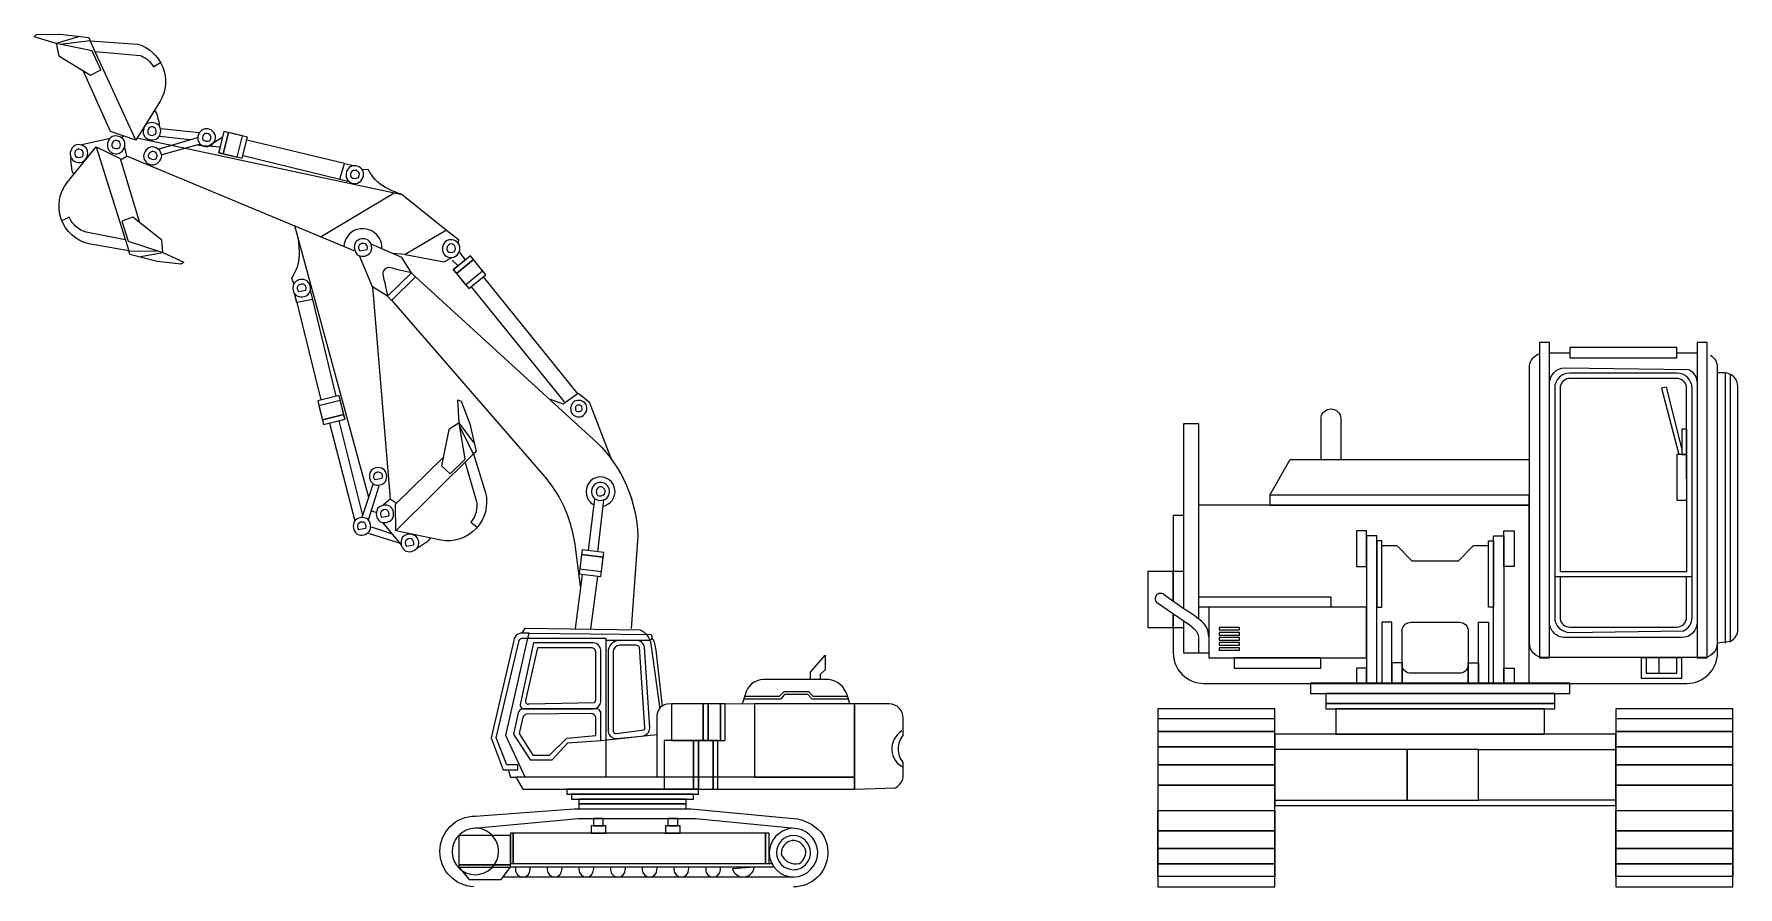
# Model space of a CAD drawing. Header units: inches. Extents: x -2548 to -2391, y 2200 to 2352.
# Drawn here: x -2419.56 to -2411.17, y 2254.79 to 2258.99 of the extents above; entities that cross this region are included whole.
import ezdxf

# ---------------------------------------------------------------- set-up
doc = ezdxf.new("R2010")
doc.units = ezdxf.units.IN
doc.header["$MEASUREMENT"] = 0

msp = doc.modelspace()

# ---------------------------------------------------------------- linework, layer by layer
at = {"color": 0, "linetype": 'ByBlock', "lineweight": -2}
for points in [[(-2419.33697, 2258.98012), (-2419.4521, 2258.94535), (-2419.43917, 2258.88545), (-2419.28301, 2258.79025), (-2419.23233, 2258.81654), (-2419.27432, 2258.91047), (-2419.4521, 2258.94535), (-2419.56077, 2258.97822), (-2419.5489, 2258.99041), (-2419.43026, 2258.99221), (-2419.29181, 2258.97482), (-2419.28407, 2258.95839), (-2419.43249, 2258.94111)], [(-2419.06017, 2258.46924), (-2419.18399, 2258.51249), (-2419.31937, 2258.8122)], [(-2418.74668, 2258.50486), (-2418.93486, 2258.52532)], [(-2419.1348, 2258.37255), (-2419.10406, 2258.39015), (-2419.11413, 2258.43521)], [(-2419.12982, 2258.48376), (-2419.11763, 2258.49044)], [(-2419.04628, 2258.47878), (-2417.74738, 2258.20208), (-2417.52952, 2258.02683), (-2417.73179, 2257.90577), (-2417.79562, 2257.91149)], [(-2418.75643, 2258.48058), (-2418.94461, 2258.42577)], [(-2418.79364, 2258.4704), (-2418.94111, 2258.48768)], [(-2418.74265, 2258.44952), (-2418.93178, 2258.39736)], [(-2418.75049, 2258.44528), (-2418.64469, 2258.43669)], [(-2418.63345, 2258.48344), (-2418.70289, 2258.43754)], [(-2418.53041, 2258.39439), (-2418.05514, 2258.27798), (-2418.03192, 2258.35453), (-2418.51238, 2258.47008)], [(-2417.98347, 2257.92442), (-2419.10406, 2258.39015)], [(-2418.03192, 2258.35453), (-2417.9875, 2258.34499)], [(-2418.05514, 2258.27798), (-2418.00881, 2258.2659)], [(-2417.78618, 2258.20897), (-2418.14642, 2257.99291)], [(-2417.52941, 2258.0262), (-2417.46951, 2257.98029), (-2417.47142, 2257.96386)], [(-2417.70179, 2257.81671), (-2417.74812, 2257.89135), (-2417.89972, 2257.95676)], [(-2417.81915, 2257.70052), (-2417.89326, 2257.74759), (-2417.95729, 2257.89983)], [(-2417.73179, 2257.90545), (-2417.54086, 2257.87036), (-2417.50217, 2257.89177)], [(-2417.50015, 2257.87905), (-2417.47185, 2257.85)], [(-2417.43463, 2257.88032), (-2417.46389, 2257.91584)], [(-2416.88017, 2257.21819), (-2417.34654, 2257.79604)], [(-2417.40686, 2257.74695), (-2416.94951, 2257.17992)], [(-2412.0939, 2257.42108), (-2411.99053, 2257.42108)], [(-2411.46744, 2257.42108), (-2411.36723, 2257.42108)], [(-2411.44171, 2256.95251), (-2411.51839, 2257.25324), (-2411.54263, 2257.24689), (-2411.45656, 2256.92106)], [(-2411.22941, 2257.32267), (-2411.22941, 2255.99084)], [(-2411.20435, 2257.31263), (-2411.20435, 2255.99706)], [(-2417.02361, 2257.19442), (-2416.95322, 2257.16991), (-2416.88039, 2257.22345), (-2416.82526, 2257.18025), (-2416.71585, 2256.89408)], [(-2413.8229, 2256.10984), (-2413.8229, 2257.07147), (-2413.89809, 2257.07147), (-2413.89809, 2256.15995)], [(-2413.4721, 2256.72066), (-2413.37187, 2256.89605), (-2412.19414, 2256.89605), (-2412.19414, 2256.72066)], [(-2416.79939, 2256.70215), (-2416.83088, 2256.44788)], [(-2416.78317, 2256.44193), (-2416.75412, 2256.69573)], [(-2412.19414, 2255.79348), (-2412.19414, 2256.67055), (-2413.8229, 2256.67055)], [(-2413.89809, 2256.62044), (-2413.94847, 2256.62044), (-2413.94847, 2256.34476)], [(-2412.39459, 2256.47008), (-2412.46978, 2256.47008), (-2412.54494, 2256.39487), (-2412.77048, 2256.39487), (-2412.84564, 2256.47008), (-2412.92083, 2256.47008)], [(-2416.86035, 2256.32969), (-2416.89544, 2256.06336)], [(-2413.94819, 2256.19443), (-2413.94819, 2256.34476), (-2414.07349, 2256.34476), (-2414.07349, 2256.06916), (-2413.94819, 2256.06916), (-2413.94819, 2256.13179)], [(-2413.89809, 2256.34476), (-2413.94819, 2256.34476), (-2413.94819, 2256.19443)], [(-2416.81688, 2256.06259), (-2416.78317, 2256.32005)], [(-2413.94819, 2256.13179), (-2413.94819, 2256.06916), (-2413.89809, 2256.06916)], [(-2413.89809, 2256.10042), (-2413.89809, 2255.94384), (-2413.8229, 2255.94384), (-2413.8229, 2256.01904)], [(-2417.14076, 2255.33168), (-2417.23692, 2255.53592), (-2417.1273, 2256.01647), (-2416.74426, 2256.01647), (-2416.74426, 2255.33168)], [(-2415.7351, 2255.81223), (-2415.7351, 2255.84827), (-2415.66301, 2255.93239), (-2415.66301, 2255.86025), (-2415.68708, 2255.83629), (-2415.68708, 2255.81223)], [(-2413.8229, 2255.94384), (-2413.77279, 2255.94384)], [(-2412.82059, 2255.89683), (-2412.82059, 2255.79348)], [(-2412.49484, 2255.89683), (-2412.49484, 2255.79348)], [(-2415.54883, 2255.71613), (-2415.72758, 2255.71613), (-2415.74857, 2255.73863), (-2415.86275, 2255.73863), (-2415.88374, 2255.71613), (-2416.06248, 2255.71613)], [(-2415.55191, 2255.72815), (-2415.72164, 2255.72815), (-2415.74411, 2255.75214), (-2415.8672, 2255.75214), (-2415.88978, 2255.72815), (-2416.05951, 2255.72815)], [(-2416.76833, 2255.51189), (-2416.49195, 2255.54191)], [(-2417.22483, 2255.3677), (-2417.21285, 2255.33168), (-2417.1873, 2255.33168)], [(-2417.39308, 2255.07938), (-2416.87943, 2255.12745), (-2416.30122, 2255.12745), (-2415.81324, 2255.07938)], [(-2415.91533, 2254.88712), (-2417.21285, 2254.88712), (-2417.21285, 2254.90516), (-2415.92731, 2254.90516)], [(-2417.46813, 2254.88712), (-2417.41704, 2254.82707), (-2417.25939, 2254.82707), (-2417.21285, 2254.88712)], [(-2415.81917, 2254.8392), (-2417.24889, 2254.8392)]]:
    msp.add_lwpolyline(points, dxfattribs=at)
for points in [[(-2419.06017, 2258.46924), (-2419.28407, 2258.95839), (-2419.05105, 2258.94249, -0.492), (-2418.94005, 2258.66187)], [(-2418.94312, 2258.53793, 0.367), (-2419.00514, 2258.54981, 0.367), (-2419.01702, 2258.48789, 0.367), (-2418.95065, 2258.47941, 0.332)], [(-2418.9639, 2258.52829, 0.321), (-2418.98935, 2258.53316, 0.416), (-2418.99571, 2258.49701, 0.311), (-2418.96221, 2258.49956, 0.275)], [(-2418.71996, 2258.52542, 0.367), (-2418.75421, 2258.47252, 0.367), (-2418.70851, 2258.43733, 0.414), (-2418.66695, 2258.49118, 0.366)], [(-2419.19608, 2258.42694, 0.366), (-2419.14296, 2258.40457, 0.415), (-2419.11657, 2258.46722, 0.367), (-2419.17646, 2258.48694, 0.367)], [(-2419.17434, 2258.43393, 0.321), (-2419.13904, 2258.43298, 0.252), (-2419.1383, 2258.46022, 0.321), (-2419.16947, 2258.4651, 0.321)], [(-2418.97875, 2258.4368, 0.366), (-2419.02115, 2258.39004, 0.366), (-2418.98171, 2258.34795, 0.414), (-2418.93199, 2258.39439, 0.367)], [(-2418.71869, 2258.50263, 0.322), (-2418.73131, 2258.47369, 0.322), (-2418.69409, 2258.4668, 0.199), (-2418.68975, 2258.48991, 0.322)], [(-2418.97397, 2258.41432, 0.415), (-2418.99836, 2258.3876, 0.321), (-2418.95998, 2258.37721, 0.155), (-2418.95479, 2258.39683, 0.322)], [(-2418.02026, 2258.28, 0.366), (-2417.96704, 2258.25763, 0.414), (-2417.94064, 2258.32028, 0.366), (-2418.00054, 2258.3399, 0.367)], [(-2417.99842, 2258.287, 0.321), (-2417.96312, 2258.28604, 0.253), (-2417.9592, 2258.30682, 0.416), (-2417.99355, 2258.31816, 0.322)], [(-2417.90386, 2257.91541, 0.359), (-2417.91456, 2257.9768, 0.366), (-2417.9768, 2257.96662, 0.366), (-2417.96354, 2257.90227, 0.342)], [(-2417.9204, 2257.93131, 0.311), (-2417.92485, 2257.95623, 0.416), (-2417.96058, 2257.9505, 0.321), (-2417.95655, 2257.92485)], [(-2417.54574, 2257.91552, 0.366), (-2417.49262, 2257.89304, 0.414), (-2417.46612, 2257.9558, 0.366), (-2417.52612, 2257.97542, 0.366)], [(-2417.524, 2257.92252, 0.322), (-2417.4887, 2257.92156, 0.252), (-2417.48796, 2257.94881, 0.32), (-2417.51266, 2257.95697, 0.416)], [(-2417.77484, 2257.83208, 0.106), (-2417.81523, 2257.84163, 0.163), (-2417.83346, 2257.8323, 0.218), (-2417.84269, 2257.8094, 0.062), (-2417.83378, 2257.77378), (-2417.81915, 2257.70052), (-2417.70179, 2257.81671)], [(-2412.09403, 2257.27194, -0.414), (-2412.01873, 2257.34718), (-2411.40974, 2257.33976, -0.288), (-2411.36708, 2257.27194), (-2411.36708, 2256.09421, -0.414), (-2411.44239, 2256.0189), (-2412.01873, 2256.0189, -0.414214), (-2412.09403, 2256.09421)], [(-2411.39213, 2257.24689, 0.414), (-2411.46744, 2257.32213), (-2411.99367, 2257.32213, 0.414), (-2412.06895, 2257.24689), (-2412.06895, 2256.3197), (-2411.39228, 2256.3197)], [(-2411.41928, 2257.2543, 0.371), (-2411.46744, 2257.29554), (-2412.00109, 2257.29498, 0.37), (-2412.0424, 2257.24689), (-2412.0424, 2256.34476), (-2411.41733, 2256.34476)], [(-2416.91261, 2257.12613, 0.364), (-2416.86236, 2257.10888, 0.415), (-2416.84169, 2257.16897, 0.363), (-2416.89851, 2257.183, 0.364)], [(-2416.88972, 2257.13459, 0.291), (-2416.86194, 2257.13773, 0.239), (-2416.86427, 2257.16023, 0.297), (-2416.88982, 2257.16044, 0.297)], [(-2416.80512, 2256.70858, 0.363), (-2416.73822, 2256.70572, 0.342), (-2416.73483, 2256.76693, 0.37), (-2416.79907, 2256.77369, 0.37)], [(-2416.78465, 2256.71967, 0.305), (-2416.75115, 2256.72485, 0.292), (-2416.7502, 2256.74997, 0.415), (-2416.78211, 2256.75836, 0.414)], [(-2412.49498, 2255.88017, -0.366), (-2412.53866, 2255.84314), (-2412.78402, 2255.84375, -0.366), (-2412.82105, 2255.88745), (-2412.82044, 2256.0576, -0.366), (-2412.77672, 2256.09464), (-2412.53866, 2256.09464, -0.414), (-2412.49437, 2256.05031)], [(-2417.10026, 2255.99247), (-2417.16482, 2255.69509, 0.585), (-2417.14076, 2255.66807), (-2416.80437, 2255.66807, 0.393), (-2416.76833, 2255.70408), (-2416.76833, 2255.95638, 0.393), (-2416.80437, 2255.99247)], [(-2416.73249, 2255.55561, 0.363), (-2416.69168, 2255.52154), (-2416.5686, 2255.53355, 0.414), (-2416.52714, 2255.57494), (-2416.55333, 2255.97161, 0.373), (-2416.59414, 2256.00423), (-2416.68256, 2256.00465, 0.377), (-2416.7326, 2255.9478)], [(-2417.08075, 2255.96843), (-2417.13928, 2255.70861, 0.66), (-2417.12274, 2255.6921), (-2416.79897, 2255.69929, 0.199), (-2416.79239, 2255.71613), (-2416.79239, 2255.9444, 0.423), (-2416.81635, 2255.96843)], [(-2416.57867, 2255.97151, 0.291), (-2416.59414, 2255.98129), (-2416.67525, 2255.98071, 0.414), (-2416.70811, 2255.9478), (-2416.70716, 2255.55577, 0.291), (-2416.69168, 2255.54597), (-2416.55471, 2255.56513, 0.155), (-2416.55163, 2255.57494)], [(-2417.1556, 2255.66723, 0.261), (-2417.17532, 2255.64856), (-2417.19939, 2255.54345), (-2417.11669, 2255.41576), (-2417.00856, 2255.41576), (-2416.93053, 2255.49984), (-2416.76833, 2255.51189), (-2416.76833, 2255.64104, 0.493), (-2416.79388, 2255.66807)], [(-2415.31698, 2255.27882, 0.285), (-2415.2786, 2255.34067), (-2415.27828, 2255.40396, -0.179), (-2415.30246, 2255.47132, -0.174), (-2415.27903, 2255.53632), (-2415.2786, 2255.62299, 0.414), (-2415.34762, 2255.69206), (-2415.51883, 2255.69206), (-2415.51883, 2255.2716)], [(-2417.13588, 2255.64203, 0.188), (-2417.15274, 2255.62599), (-2417.17076, 2255.54644), (-2417.10323, 2255.4398), (-2417.02064, 2255.4398), (-2416.93647, 2255.52391), (-2416.79239, 2255.53592), (-2416.79239, 2255.62, 0.429), (-2416.81635, 2255.64404)], [(-2417.38703, 2254.85057, 0.414), (-2417.27243, 2254.96521, 0.414214), (-2417.38703, 2255.07993, 0.414214), (-2417.50153, 2254.95784, 0.395)], [(-2415.81917, 2254.8392, 0.414), (-2415.69938, 2254.96539, 0.399), (-2415.82532, 2255.07908, 0.399), (-2415.93897, 2254.95305, 0.399)], [(-2415.81917, 2254.87536, 0.414214), (-2415.73532, 2254.95922, 0.414), (-2415.81917, 2255.04315, 0.414), (-2415.90303, 2254.95922, 0.414)], [(-2415.79034, 2254.90598, 0.275), (-2415.75906, 2254.96616, 0.381), (-2415.82617, 2255.01938, 0.381), (-2415.87928, 2254.95227, 0.381)], [(-2417.18825, 2254.88749, 0.072), (-2417.18889, 2254.87514, 0.415), (-2417.15274, 2254.83905, 0.414), (-2417.11669, 2254.87514, 0.128), (-2417.11648, 2254.88763)], [(-2417.03209, 2254.88749, 0.071), (-2417.03273, 2254.87514, 0.414), (-2416.99658, 2254.83905, 0.414), (-2416.96053, 2254.87514, 0.128), (-2416.96032, 2254.88763)], [(-2416.87583, 2254.88749, 0.072), (-2416.87646, 2254.87514, 0.414), (-2416.84042, 2254.83905, 0.414), (-2416.80437, 2254.87514, 0.129), (-2416.80416, 2254.88763)], [(-2416.71967, 2254.88749, 0.072), (-2416.7203, 2254.87514, 0.415), (-2416.68426, 2254.83905, 0.413), (-2416.64811, 2254.87514, 0.128), (-2416.64789, 2254.88763)], [(-2416.56351, 2254.88749, 0.073), (-2416.56414, 2254.87514, 0.414), (-2416.52799, 2254.83905, 0.414), (-2416.49195, 2254.87514, 0.128), (-2416.49173, 2254.88763)], [(-2416.40724, 2254.88749, 0.073), (-2416.40798, 2254.87514, 0.414), (-2416.37183, 2254.83905, 0.414), (-2416.33579, 2254.87514, 0.128), (-2416.33557, 2254.88763)], [(-2416.25108, 2254.88749, 0.072), (-2416.25182, 2254.87514, 0.414), (-2416.21567, 2254.83905, 0.414), (-2416.17952, 2254.87514, 0.131), (-2416.17941, 2254.88763)], [(-2416.12026, 2254.88026, 0.339), (-2416.06693, 2254.83942, 0.374), (-2416.01223, 2254.88716)]]:
    msp.add_lwpolyline(points, format="xyb", close=True, dxfattribs=at)
for points in [[(-2419.25926, 2258.90623), (-2419.0378, 2258.88694, -0.179), (-2418.9727, 2258.83107), (-2418.94143, 2258.8511)], [(-2418.96783, 2258.61639, -0.131), (-2418.95235, 2258.58278, -0.075), (-2418.94418, 2258.53868)], [(-2417.74695, 2258.20176, -0.046), (-2417.82922, 2258.23685, -0.155), (-2417.91319, 2258.32315), (-2417.94319, 2258.32506)], [(-2417.84703, 2257.93312, 0.086), (-2417.85202, 2257.9716, 0.392), (-2417.97128, 2258.02938, 0.305), (-2418.03447, 2257.94563)], [(-2416.86788, 2256.27158), (-2416.89247, 2256.46472, 0.029), (-2416.9212, 2256.58986, 0.094), (-2417.03305, 2256.79851), (-2417.79837, 2257.68112), (-2417.68176, 2257.79646), (-2416.78677, 2256.97896, -0.196), (-2416.58683, 2256.51899), (-2416.61948, 2256.06427)], [(-2411.30201, 2257.41069, -0.261), (-2411.26816, 2257.35018), (-2411.26816, 2255.99084, -0.414), (-2411.33903, 2255.91995), (-2412.12208, 2255.91995, -0.414), (-2412.19295, 2255.99084), (-2412.19258, 2257.35751, -0.298), (-2412.14357, 2257.41778)], [(-2411.26816, 2255.99329), (-2411.20228, 2256.00056, 0.281), (-2411.16608, 2256.05973), (-2411.16608, 2257.25624, 0.414), (-2411.23255, 2257.32267), (-2411.26699, 2257.32267)], [(-2413.22013, 2256.89605), (-2413.21957, 2257.10394, -0.37), (-2413.17139, 2257.14524, -0.414), (-2413.12267, 2257.09652), (-2413.12267, 2256.89605)], [(-2416.75889, 2256.66684, 0.091), (-2416.73398, 2256.67579, 0.414), (-2416.70801, 2256.77451, 0.414), (-2416.80671, 2256.80059, 0.414), (-2416.82844, 2256.69533, 0.112), (-2416.80406, 2256.67429)], [(-2412.06895, 2256.3197), (-2412.06895, 2256.11926, 0.414), (-2411.99367, 2256.04395), (-2411.4348, 2256.05138, 0.288), (-2411.39213, 2256.11926), (-2411.39213, 2256.3197)], [(-2412.0424, 2256.3197), (-2412.04183, 2256.11183, 0.37), (-2411.99367, 2256.07054), (-2411.46744, 2256.07054, 0.414), (-2411.41872, 2256.11926), (-2411.41872, 2256.3197)], [(-2413.77314, 2256.02211, 0.247), (-2413.81736, 2256.10606, 0.031), (-2413.89494, 2256.15959), (-2413.99084, 2256.22756, 0.415), (-2414.02835, 2256.23008, 0.415), (-2414.03081, 2256.1926), (-2413.89494, 2256.09929, -0.07), (-2413.84278, 2256.05951, -0.188), (-2413.82407, 2256.02211)], [(-2417.12125, 2256.04089), (-2417.15581, 2256.04089, 0.409), (-2417.19822, 2255.99846), (-2417.3089, 2255.52541), (-2417.24889, 2255.3677), (-2417.1768, 2255.3677), (-2417.1768, 2255.39173), (-2417.23087, 2255.39173), (-2417.28346, 2255.52541), (-2417.17087, 2256.00509, -0.181), (-2417.15581, 2256.0165), (-2417.1273, 2256.01647), (-2417.12125, 2256.04053), (-2416.51962, 2256.03329, -0.161), (-2416.5175, 2256.01527, -0.297), (-2416.53403, 2256.00441), (-2416.74278, 2256.00445)], [(-2417.15581, 2256.04089), (-2417.14076, 2256.06452), (-2416.57538, 2256.05719, -0.263), (-2416.52205, 2255.9864), (-2416.47848, 2255.66807)], [(-2416.5176, 2256.01496, -0.193), (-2416.50456, 2255.98982, -0.052), (-2416.49799, 2255.95638), (-2416.4665, 2255.67859)], [(-2413.94847, 2256.06916), (-2413.94847, 2255.94384, 0.414214), (-2413.79785, 2255.79325), (-2411.41733, 2255.79325, 0.414214), (-2411.26673, 2255.94384), (-2411.26673, 2255.99084)], [(-2415.54131, 2255.6921), (-2415.5552, 2255.73717, 0.295), (-2415.64594, 2255.8119), (-2415.96685, 2255.8119, 0.35), (-2416.0576, 2255.73717), (-2416.07149, 2255.6921)], [(-2416.01149, 2255.69196), (-2416.44085, 2255.69149, 0.377), (-2416.49184, 2255.63352), (-2416.49184, 2255.33168)], [(-2415.28464, 2255.55951, 0.266), (-2415.33521, 2255.46385, 0.266), (-2415.2785, 2255.37983)], [(-2417.39382, 2254.7912, -0.403), (-2417.56122, 2254.96521, -0.416), (-2417.38703, 2255.13939), (-2416.90042, 2255.17547), (-2416.32381, 2255.17547), (-2415.81917, 2255.12807, -0.175), (-2415.68453, 2255.06207, -0.18), (-2415.6505, 2254.95269, -0.403), (-2415.81917, 2254.79037)]]:
    msp.add_lwpolyline(points, format="xyb", dxfattribs=at)
for points in [[(-2418.62858, 2258.40181), (-2418.60335, 2258.5074), (-2418.62624, 2258.51291), (-2418.65148, 2258.40722)], [(-2418.62624, 2258.51291), (-2418.65126, 2258.40796), (-2418.53486, 2258.38008), (-2418.50984, 2258.48503)], [(-2418.55935, 2258.3857), (-2418.53422, 2258.49086), (-2418.60335, 2258.5074), (-2418.62847, 2258.40223)], [(-2417.48033, 2257.81247), (-2417.39615, 2257.88106), (-2417.41099, 2257.8993), (-2417.49517, 2257.8306)], [(-2417.41099, 2257.8993), (-2417.49474, 2257.83102), (-2417.41905, 2257.73826), (-2417.3354, 2257.80643)], [(-2417.43506, 2257.75756), (-2417.3512, 2257.82583), (-2417.39615, 2257.88106), (-2417.4799, 2257.81268)], [(-2417.70179, 2257.81671), (-2417.68176, 2257.79646), (-2417.79911, 2257.68027), (-2417.81915, 2257.70052)], [(-2412.14402, 2255.91879), (-2412.0939, 2255.91879), (-2412.0939, 2257.47239), (-2412.14402, 2257.47239)], [(-2411.99367, 2257.39722), (-2411.46744, 2257.39722), (-2411.46744, 2257.44734), (-2411.99367, 2257.44734)], [(-2411.36723, 2255.91879), (-2411.31709, 2255.91879), (-2411.31709, 2257.47239), (-2411.36723, 2257.47239)], [(-2411.44239, 2256.9211), (-2411.41733, 2256.9211), (-2411.41733, 2257.04637), (-2411.44239, 2257.04637)], [(-2411.46744, 2256.6956), (-2411.41733, 2256.6956), (-2411.41733, 2256.9211), (-2411.46744, 2256.9211)], [(-2413.4721, 2256.67055), (-2412.19414, 2256.67055), (-2412.19414, 2256.72066), (-2413.4721, 2256.72066)], [(-2413.04612, 2256.36982), (-2412.99599, 2256.36982), (-2412.99599, 2256.54524), (-2413.04612, 2256.54524)], [(-2412.99599, 2255.79348), (-2412.94588, 2255.79348), (-2412.94588, 2256.52018), (-2412.99599, 2256.52018)], [(-2412.94588, 2256.16937), (-2412.92083, 2256.16937), (-2412.92083, 2256.49513), (-2412.94588, 2256.49513)], [(-2412.39459, 2256.49513), (-2412.36954, 2256.49513), (-2412.36954, 2256.16937), (-2412.39459, 2256.16937)], [(-2412.36954, 2256.52018), (-2412.31942, 2256.52018), (-2412.31942, 2255.79348), (-2412.36954, 2255.79348)], [(-2412.31942, 2256.54524), (-2412.26932, 2256.54524), (-2412.26932, 2256.36982), (-2412.31942, 2256.36982)], [(-2416.75317, 2256.43791), (-2416.86035, 2256.45131), (-2416.87519, 2256.33257), (-2416.76801, 2256.31917)], [(-2416.87222, 2256.35744), (-2416.76494, 2256.34404), (-2416.75614, 2256.41461), (-2416.86342, 2256.42801)], [(-2416.86395, 2256.42805), (-2416.75614, 2256.41461), (-2416.75317, 2256.43791), (-2416.86099, 2256.45138)], [(-2413.8229, 2256.21949), (-2413.17139, 2256.21949), (-2413.17139, 2256.16937), (-2413.8229, 2256.16937)], [(-2413.77279, 2255.91879), (-2412.99599, 2255.91879), (-2412.99599, 2256.16937), (-2413.77279, 2256.16937)], [(-2412.92083, 2255.79348), (-2412.87069, 2255.79348), (-2412.87069, 2256.09421), (-2412.92083, 2256.09421)], [(-2412.44472, 2256.09421), (-2412.39459, 2256.09421), (-2412.39459, 2255.79348), (-2412.44472, 2255.79348)], [(-2413.72267, 2256.05658), (-2413.62244, 2256.05658), (-2413.62244, 2256.06916), (-2413.72267, 2256.06916)], [(-2413.72267, 2256.03153), (-2413.62244, 2256.03153), (-2413.62244, 2256.0441), (-2413.72267, 2256.0441)], [(-2413.72267, 2256.00648), (-2413.62244, 2256.00648), (-2413.62244, 2256.01904), (-2413.72267, 2256.01904)], [(-2413.72267, 2255.98142), (-2413.62244, 2255.98142), (-2413.62244, 2255.99398), (-2413.72267, 2255.99398)], [(-2413.72267, 2255.95637), (-2413.62244, 2255.95637), (-2413.62244, 2255.9689), (-2413.72267, 2255.9689)], [(-2413.6475, 2255.86867), (-2413.22152, 2255.86867), (-2413.22152, 2255.91879), (-2413.6475, 2255.91879)], [(-2411.64287, 2255.81857), (-2411.44239, 2255.81857), (-2411.44239, 2255.91879), (-2411.64287, 2255.91879)], [(-2411.61779, 2255.84362), (-2411.46744, 2255.84362), (-2411.46744, 2255.91879), (-2411.61779, 2255.91879)], [(-2411.55516, 2255.84362), (-2411.46744, 2255.84362), (-2411.46744, 2255.91879), (-2411.55516, 2255.91879)], [(-2413.04612, 2255.79348), (-2412.99599, 2255.79348), (-2412.99599, 2255.86867), (-2413.04612, 2255.86867)], [(-2412.87069, 2255.79348), (-2412.82059, 2255.79348), (-2412.82059, 2255.89373), (-2412.87069, 2255.89373)], [(-2412.49484, 2255.89373), (-2412.44472, 2255.89373), (-2412.44472, 2255.79348), (-2412.49484, 2255.79348)], [(-2412.31942, 2255.86867), (-2412.26932, 2255.86867), (-2412.26932, 2255.79348), (-2412.31942, 2255.79348)], [(-2413.27163, 2255.74336), (-2411.99367, 2255.74336), (-2411.99367, 2255.79348), (-2413.27163, 2255.79348)], [(-2413.19645, 2255.69325), (-2412.06884, 2255.69325), (-2412.06884, 2255.74336), (-2413.19645, 2255.74336)], [(-2416.41996, 2255.51189), (-2416.2638, 2255.51189), (-2416.2638, 2255.69214), (-2416.41996, 2255.69214)], [(-2416.2638, 2255.51189), (-2416.23974, 2255.51189), (-2416.23974, 2255.69214), (-2416.2638, 2255.69214)], [(-2416.23963, 2255.51189), (-2416.17963, 2255.51189), (-2416.17963, 2255.69214), (-2416.23963, 2255.69214)], [(-2416.17963, 2255.51189), (-2416.15556, 2255.51189), (-2416.15556, 2255.69214), (-2416.17963, 2255.69214)], [(-2416.01149, 2255.33168), (-2415.51883, 2255.33168), (-2415.51883, 2255.6921), (-2416.01149, 2255.6921)], [(-2414.02338, 2254.7912), (-2413.44703, 2254.7912), (-2413.44703, 2255.6682), (-2414.02338, 2255.6682)], [(-2413.19645, 2255.6682), (-2412.06884, 2255.6682), (-2412.06884, 2255.69325), (-2413.19645, 2255.69325)], [(-2413.14634, 2255.54292), (-2412.11897, 2255.54292), (-2412.11897, 2255.6682), (-2413.14634, 2255.6682)], [(-2411.76815, 2254.7912), (-2411.19183, 2254.7912), (-2411.19183, 2255.6682), (-2411.76815, 2255.6682)], [(-2414.02338, 2255.55545), (-2413.44703, 2255.55545), (-2413.44703, 2255.61808), (-2414.02338, 2255.61808)], [(-2411.76815, 2255.55545), (-2411.19183, 2255.55545), (-2411.19183, 2255.61808), (-2411.76815, 2255.61808)], [(-2416.4559, 2255.2716), (-2416.31172, 2255.2716), (-2416.31172, 2255.51189), (-2416.4559, 2255.51189)], [(-2416.31172, 2255.2716), (-2416.28776, 2255.2716), (-2416.28776, 2255.51189), (-2416.31172, 2255.51189)], [(-2416.28776, 2255.2716), (-2416.21567, 2255.2716), (-2416.21567, 2255.51189), (-2416.28776, 2255.51189)], [(-2416.21567, 2255.2716), (-2416.19161, 2255.2716), (-2416.19161, 2255.51189), (-2416.21567, 2255.51189)], [(-2414.02338, 2255.48024), (-2413.44703, 2255.48024), (-2413.44703, 2255.55545), (-2414.02338, 2255.55545)], [(-2413.44703, 2255.19212), (-2411.76815, 2255.19212), (-2411.76815, 2255.54292), (-2413.44703, 2255.54292)], [(-2411.76815, 2255.48024), (-2411.19183, 2255.48024), (-2411.19183, 2255.55545), (-2411.76815, 2255.55545)], [(-2414.02338, 2255.39259), (-2413.44703, 2255.39259), (-2413.44703, 2255.48024), (-2414.02338, 2255.48024)], [(-2413.44703, 2255.21717), (-2412.79553, 2255.21717), (-2412.79553, 2255.46776), (-2413.44703, 2255.46776)], [(-2412.79553, 2255.21717), (-2412.44472, 2255.21717), (-2412.44472, 2255.46776), (-2412.79553, 2255.46776)], [(-2412.44472, 2255.46776), (-2411.76815, 2255.46776), (-2411.76815, 2255.21717), (-2412.44472, 2255.21717)], [(-2411.76815, 2255.39259), (-2411.19183, 2255.39259), (-2411.19183, 2255.48024), (-2411.76815, 2255.48024)], [(-2417.1873, 2255.33168), (-2417.15274, 2255.2716), (-2415.51883, 2255.2716), (-2415.51883, 2255.33168)], [(-2414.02338, 2255.29233), (-2413.44703, 2255.29233), (-2413.44703, 2255.39259), (-2414.02338, 2255.39259)], [(-2411.76815, 2255.29233), (-2411.19183, 2255.29233), (-2411.19183, 2255.39259), (-2411.76815, 2255.39259)], [(-2416.93647, 2255.24754), (-2416.28776, 2255.24754), (-2416.28776, 2255.2716), (-2416.93647, 2255.2716)], [(-2416.91251, 2255.22354), (-2416.31172, 2255.22354), (-2416.31172, 2255.24754), (-2416.91251, 2255.24754)], [(-2414.02338, 2255.16702), (-2413.44703, 2255.16702), (-2413.44703, 2255.29233), (-2414.02338, 2255.29233)], [(-2411.76815, 2255.16702), (-2411.19183, 2255.16702), (-2411.19183, 2255.29233), (-2411.76815, 2255.29233)], [(-2416.87646, 2255.19947), (-2416.34787, 2255.19947), (-2416.34787, 2255.22351), (-2416.87646, 2255.22351)], [(-2416.87646, 2255.17547), (-2416.34787, 2255.17547), (-2416.34787, 2255.19947), (-2416.87646, 2255.19947)], [(-2414.02338, 2255.16702), (-2413.44703, 2255.16702), (-2413.44703, 2255.0668), (-2414.02338, 2255.0668)], [(-2411.76815, 2255.16702), (-2411.19183, 2255.16702), (-2411.19183, 2255.0668), (-2411.76815, 2255.0668)], [(-2416.81635, 2255.05534), (-2416.74426, 2255.05534), (-2416.74426, 2255.09143), (-2416.81635, 2255.09143)], [(-2416.80437, 2255.09136), (-2416.75635, 2255.09136), (-2416.75635, 2255.12745), (-2416.80437, 2255.12745)], [(-2416.44996, 2255.05534), (-2416.37787, 2255.05534), (-2416.37787, 2255.09143), (-2416.44996, 2255.09143)], [(-2416.43788, 2255.09136), (-2416.38985, 2255.09136), (-2416.38985, 2255.12745), (-2416.43788, 2255.12745)], [(-2414.02338, 2255.0668), (-2413.44703, 2255.0668), (-2413.44703, 2254.97911), (-2414.02338, 2254.97911)], [(-2411.76815, 2255.0668), (-2411.19183, 2255.0668), (-2411.19183, 2254.97911), (-2411.76815, 2254.97911)], [(-2417.46813, 2254.89914), (-2417.21285, 2254.89914), (-2417.21285, 2255.0433), (-2417.46813, 2255.0433)], [(-2417.21285, 2254.90516), (-2417.20087, 2254.90516), (-2417.20087, 2255.05534), (-2417.21285, 2255.05534)], [(-2417.20087, 2254.90516), (-2415.95731, 2254.90516), (-2415.95731, 2255.05534), (-2417.20087, 2255.05534)], [(-2415.95731, 2254.90516), (-2415.93939, 2254.90516), (-2415.93939, 2255.05534), (-2415.95731, 2255.05534)], [(-2417.46813, 2254.88712), (-2417.21285, 2254.88712), (-2417.21285, 2254.89914), (-2417.46813, 2254.89914)], [(-2414.02338, 2254.97911), (-2413.44703, 2254.97911), (-2413.44703, 2254.90394), (-2414.02338, 2254.90394)], [(-2414.02338, 2254.90394), (-2413.44703, 2254.90394), (-2413.44703, 2254.84131), (-2414.02338, 2254.84131)], [(-2411.76815, 2254.97911), (-2411.19183, 2254.97911), (-2411.19183, 2254.90394), (-2411.76815, 2254.90394)], [(-2411.76815, 2254.90394), (-2411.19183, 2254.90394), (-2411.19183, 2254.84131), (-2411.76815, 2254.84131)]]:
    msp.add_lwpolyline(points, close=True, dxfattribs=at)
at = {"color": 0, "linetype": 'ByBlock', "lineweight": -2, "flags": 128}
for points in [[(-2419.25449, 2258.43733), (-2419.09441, 2257.92368), (-2419.29107, 2257.95856, -0.544), (-2419.39804, 2258.26145)], [(-2419.37917, 2258.384, 0.366), (-2419.32605, 2258.36163, 0.414), (-2419.29965, 2258.42429, 0.366), (-2419.35955, 2258.444, 0.366)], [(-2419.35743, 2258.391, 0.321), (-2419.32234, 2258.38983, 0.254), (-2419.32139, 2258.41729, 0.321), (-2419.35256, 2258.42227, 0.322)], [(-2418.20505, 2257.71494, 0.359), (-2418.21575, 2257.77632, 0.366), (-2418.27798, 2257.76625, 0.366), (-2418.27353, 2257.70879, 0.413905)], [(-2418.22158, 2257.73095, 0.312), (-2418.22604, 2257.75586, 0.416), (-2418.26176, 2257.75013, 0.322), (-2418.25763, 2257.72448)], [(-2417.77876, 2256.54536), (-2417.39594, 2256.92338), (-2417.33657, 2256.73262, -0.544), (-2417.55666, 2256.4985)], [(-2417.82943, 2256.78774, 0.359), (-2417.84014, 2256.8491, 0.367), (-2417.90237, 2256.83904, 0.366), (-2417.88912, 2256.77463, 0.342)], [(-2417.84597, 2256.80369, 0.311), (-2417.85043, 2256.82864, 0.415), (-2417.88615, 2256.8229, 0.321), (-2417.88212, 2256.79726)], [(-2417.79572, 2256.60288, 0.36), (-2417.80643, 2256.66425, 0.367), (-2417.86866, 2256.65416, 0.367), (-2417.85541, 2256.58975, 0.342)], [(-2417.90905, 2256.54186, 0.36), (-2417.91976, 2256.6032, 0.368), (-2417.98199, 2256.5931, 0.367), (-2417.96863, 2256.52871, 0.342)], [(-2417.92548, 2256.55777, 0.312), (-2417.93587, 2256.58701, 0.321), (-2417.96577, 2256.57702, 0.321), (-2417.96164, 2256.55135)], [(-2417.81215, 2256.61884, 0.311), (-2417.82254, 2256.64802, 0.321), (-2417.85244, 2256.63805, 0.322), (-2417.84831, 2256.61235)], [(-2417.67349, 2256.4599, 0.36), (-2417.67857, 2256.51647, 0.413905), (-2417.74642, 2256.5112, 0.366), (-2417.73307, 2256.44676, 0.342)], [(-2417.69002, 2256.47584, 0.312), (-2417.70031, 2256.50507, 0.322), (-2417.7302, 2256.49507, 0.322), (-2417.72607, 2256.4694)]]:
    msp.add_lwpolyline(points, format="xyb", close=True, dxfattribs=at)
for points in [[(-2419.18643, 2258.47804), (-2419.32595, 2258.44687)], [(-2419.25449, 2258.43733), (-2419.13703, 2258.37881), (-2419.04087, 2258.06426)], [(-2419.04469, 2257.89538), (-2418.92606, 2257.91541), (-2418.93136, 2257.97648), (-2419.07416, 2258.09066), (-2419.1278, 2258.07104), (-2419.09801, 2257.97245), (-2418.92606, 2257.91541), (-2418.82248, 2257.86908), (-2418.83573, 2257.85838), (-2418.95362, 2257.87163), (-2419.08879, 2257.9064), (-2419.09441, 2257.92368), (-2418.94493, 2257.92209)], [(-2418.27735, 2258.0491), (-2417.91287, 2256.7111)], [(-2418.26643, 2257.66946), (-2418.27851, 2257.71335)], [(-2418.07306, 2257.20826), (-2418.18777, 2257.68388), (-2418.26643, 2257.66946), (-2418.14854, 2257.1896)], [(-2418.18777, 2257.68388), (-2418.19837, 2257.73073)], [(-2417.89326, 2257.74759), (-2417.80601, 2256.70058)], [(-2417.39371, 2256.98051), (-2417.4658, 2257.0767), (-2417.51764, 2257.04405), (-2417.55358, 2256.86465), (-2417.51149, 2256.82608), (-2417.4376, 2256.89781), (-2417.4658, 2257.0767), (-2417.47227, 2257.19004), (-2417.45668, 2257.18313), (-2417.41428, 2257.07233), (-2417.38322, 2256.93628), (-2417.39594, 2256.92338), (-2417.46305, 2257.05684)], [(-2417.94075, 2256.62097), (-2418.05822, 2257.08734)], [(-2418.10486, 2257.07575), (-2417.98125, 2256.59481)], [(-2417.77876, 2256.54536), (-2417.78067, 2256.67648), (-2417.54542, 2256.90639)], [(-2417.94372, 2256.61256), (-2417.89018, 2256.77466)], [(-2417.91266, 2256.59876), (-2417.85997, 2256.76706)], [(-2417.77611, 2256.68145), (-2417.80601, 2256.70058), (-2417.84131, 2256.67101)], [(-2417.87725, 2256.6347), (-2417.90004, 2256.64376)], [(-2417.84618, 2256.58711), (-2417.75438, 2256.47754)], [(-2417.91425, 2256.53378), (-2417.76233, 2256.48572)], [(-2417.90036, 2256.56479), (-2417.80102, 2256.53206)]]:
    msp.add_lwpolyline(points, dxfattribs=at)
for points in [[(-2419.36475, 2258.303, -0.132), (-2419.37556, 2258.33693, -0.072), (-2419.37832, 2258.38326)], [(-2419.11243, 2257.9786), (-2419.30379, 2258.01602, -0.229), (-2419.38712, 2258.08949), (-2419.42062, 2258.07359)], [(-2418.26166, 2257.9927, -0.046), (-2418.25509, 2257.90354, -0.155), (-2418.29315, 2257.78925), (-2418.28106, 2257.7618)], [(-2417.43644, 2256.8821), (-2417.38184, 2256.69494, -0.229), (-2417.40887, 2256.58718), (-2417.3794, 2256.56471)], [(-2417.60892, 2256.50906, -0.134), (-2417.63394, 2256.48389, -0.072), (-2417.6738, 2256.46012)]]:
    msp.add_lwpolyline(points, format="xyb", dxfattribs=at)
for points in [[(-2418.13433, 2257.06877), (-2418.02949, 2257.09471), (-2418.05822, 2257.21089), (-2418.16306, 2257.18496)], [(-2418.05207, 2257.1866), (-2418.15702, 2257.16059), (-2418.13995, 2257.09161), (-2418.035, 2257.11754)], [(-2418.03447, 2257.11768), (-2418.13995, 2257.09161), (-2418.13433, 2257.06877), (-2418.02885, 2257.09485)]]:
    msp.add_lwpolyline(points, close=True, dxfattribs=at)

doc.saveas('drawing.dxf')
